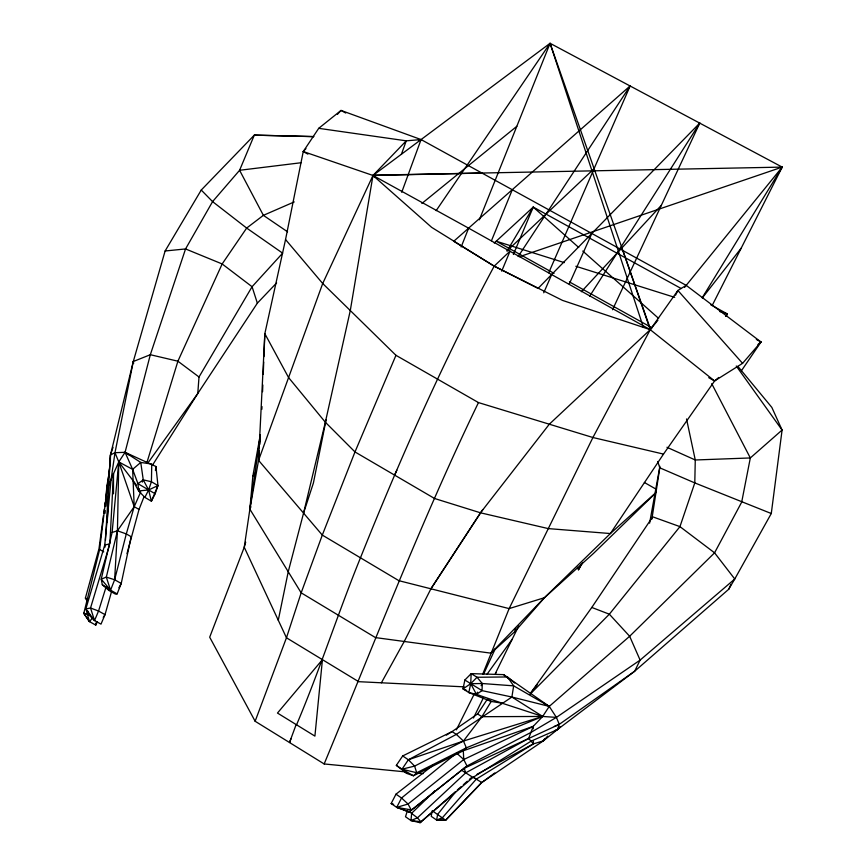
<?xml version="1.0" encoding="UTF-8"?>
<svg xmlns="http://www.w3.org/2000/svg" width="866" height="866" viewBox="0 0 866 866"><rect width="100%" height="100%" fill="white"/><g stroke="black" fill="none" stroke-linecap="round" stroke-linejoin="round"><path stroke-width="1.3" d="M110.328 465.551L110.469 454.964L133.288 361.512L165.114 250.988L201.248 190.044L254.312 135.128L313.752 136.579M109.906 464.945L110.469 454.964L113.035 447.311M737.897 366.383L771.833 407.399L782.085 430.045L771.281 513.527L734.758 579.008L640.115 660.108L556.405 717.394L542.679 716.453L502.128 703.203L491.206 701.438L468.82 692.562L470.703 683.675L471.191 673.629L477.036 677.266L482.286 683.523L482.037 690.624L476.441 694.359L468.82 692.562L463.007 688.903L464.869 680.027L471.191 673.629L503.633 674.625L549.25 706.396L556.405 717.394L559.284 724.344L557.336 729.648L543.339 740.863L481.756 782.518L445.503 820.351L436.626 820.048L431.214 816.324L432.004 811.821M107.297 522.166L108.705 485.036L109.419 482.568M261.868 409.282L261.976 406.576M262.56 391.724L262.82 384.98M263.242 374.177L263.719 362.031M263.935 356.63L264.834 333.681L285.542 239.546L303.252 151.539L318.72 128.33L341.031 110.426L421.071 139.567L686.208 285.369L760.998 341.994L741.437 370.713M404.541 771.79L324.155 763.953L255.134 721.259L209.691 637.203L244.244 547.236L249.873 509.186L258.555 460.344L264.834 333.681L288.584 377.576L325.345 422.229L354.984 451.944L434.548 498.491L480.478 512.802L548.319 528.606L610.378 533.543L656.32 492.234M105.771 506.307L106.821 486.367L108.64 476.159M313.633 136.644L254.312 135.128L239.59 170.288L212.581 201.616L185.551 248.943L150.327 354.714L125.072 452.312L118.772 461.935L113.489 473.767L109.863 543.87L104.743 545.05L85.864 608.928L87.26 613.204L94.535 620.543L100.997 624.137L105.024 614.644L111.627 591.316M105.457 540.33L110.469 454.964L114.994 452.691L125.072 452.312L155.945 466.503L157.958 485.566L155.166 493.772L151.398 501.187L144.871 497.398L138.647 490.946L137.965 483.683L132.628 469.35L118.772 461.935L112.115 532.428L101.225 579.17L102.307 584.691L108.899 590.428L110.556 590.19L114.637 579.744L117.44 530.793L118.772 461.935L114.994 452.691L133.288 361.512L150.327 354.714L177.898 361.198L199.007 376.991L197.773 393.51L152.589 465.031M105.067 547.074L105.219 544.378M105.046 513.267L105.23 510.572M105.49 506.534L106.821 486.367L107.925 484.278M654.447 494.205L593.513 553.396L544.465 597.702L509.132 608.603L398.912 580.696L322.304 535.091L258.555 460.344L259.335 450.97M259.897 444.269L260.233 440.253M260.32 434.764L252.85 476.159L249.873 509.186L301.173 592.831L375.465 637.592L490.979 653.17L514.805 631.66L544.465 597.702L610.378 533.543L663.508 454.098L714.602 380.953L718.726 377.489M104.743 545.05L111.086 479.418L114.994 452.691M455.289 791.795L420.118 822.7L410.971 820.546L411.664 813.25L434.981 790.68M109.506 468.842L99.644 549.466L83.807 613.334L89.436 621.593L95.769 625.111L97.393 621.691M108.921 473.637L110.307 461.058M155.425 470.509L155.945 466.503M103.411 515.714L98.984 548.784L85.388 598.081L87.228 601.177M103.758 513.073L104.299 509.1M104.645 506.458L105.176 502.486M105.533 499.834L106.063 495.872M106.594 491.899L106.951 489.258M107.308 486.605L107.839 482.643M260.265 436.183L249.873 509.186L250.934 506.729M657.77 461.524L659.784 467.824L651.871 519.145M736.262 366.015L782.085 430.045L750.324 457.952L741.686 502.139L714.569 552.822L629.647 636.261L549.25 706.396L542.679 716.453L533.175 726.401L463.299 750.779L413.461 775.774L406.804 773.425L402.008 769.192L408.373 759.763L456.36 734.39L511.893 697.022L513.657 685.85L507.444 676.952L477.036 677.266L470.703 683.675L463.007 688.903L466.677 690.429M401.716 192.295L421.071 139.567L406.262 140.833L372.975 175.462L350.286 310.548L325.345 422.229L303.555 513.105L288.237 571.744L278.278 620.24M432.199 810.695L445.633 820.21L436.626 820.048L437.633 814.419L455.126 792.412M649.608 523.161L659.903 466.298M514.805 631.66L515.725 627.796M126.988 553.645L139.025 509.446L143.951 496.943M108.899 590.428L115.449 594.108L117.137 593.892L121.229 583.467L114.637 579.744L126.295 533.921L134.208 506.664L140.703 491.996M245.695 542.181L244.244 547.236L286.462 637.787L358.665 681.683L464.144 686.846M87.975 611.212L87.249 613.767L89.436 621.593L92.814 617.696M109.473 545.147L90.529 608.008L94.535 620.543L98.551 611.028L106.15 586.737M146.765 463.083L177.898 361.198L222.161 263.957L246.669 228.072L263.383 215.342L294.224 201.919M326.125 419.685L313.405 483.012L303.555 513.105M407.496 810.37L405.505 816.757L410.971 820.546L420.952 821.78L472.966 777.43L531.053 741.177L557.336 729.648L634.659 671.247L728.728 589.248L734.758 579.008L714.569 552.822L679.951 526.636L652.672 516.818L591.792 607.456L530.674 692.995M401.413 154.235L406.262 140.833L318.72 128.33M258.555 460.344L322.704 283.507L372.975 175.462L550.072 43.3L782.193 167.106L712.491 304.897M296.15 724.561L289.515 742.53L291.019 738.763M410.971 820.546L417.434 817.85L465.67 772.873L528.671 738.449L533.175 726.401L463.743 759.525L408.07 804.027L396.693 807.372L391.151 803.54L395.989 794.176L433.184 765.176M255.134 721.259L286.462 637.787L301.173 592.831L322.304 535.091L354.984 451.944L395.957 355.309L322.704 283.507L285.542 239.546M482.784 674.019L509.132 608.603L592.918 437.514L650.236 329.675L677.883 290.456L686.208 285.369M296.497 724.95C319.781 669.97 337.989 613.096 360.462 557.801C400.276 458.46 443.565 360.505 494.183 266.143L431.647 227.357L372.975 175.462L303.252 151.539L305.947 148.606M461.145 246.983L468.668 228.072L630.156 85.907L548.719 272.758M479.353 219.812L550.072 43.3L650.518 329.329M491.466 240.726L512.336 189.632M155.166 493.772L137.965 483.683L143.258 479.861L151.42 481.756L157.958 485.566L148.616 489.961L138.647 490.946L139.567 488.738M142.338 482.081L143.258 479.861L140.747 462.444L125.072 452.312L132.628 469.35L134.208 506.664L117.44 530.793L106.323 577.113L110.556 590.19L117.137 593.892M501.695 271.166L510.063 251.097L494.183 266.143L453.73 241.289L468.625 228.169L650.236 329.675L714.602 380.953L742.573 363.341L760.998 341.994L756.321 339.418M154.202 494.508L151.398 501.187L148.616 489.961L143.258 479.861M154.668 493.393L157.958 485.566M513.386 254.463L533.24 207.082L681.152 288.508M324.155 763.953C374.383 642.983 421.406 520.628 478.465 402.582L592.918 437.514L663.508 454.098M113.489 493.804L113.489 473.767L108.705 485.036L106.821 486.367M543.729 292.795L551.815 274.305M569.287 284.005L591.868 233.365M728.728 589.248L730.958 584.344M483.661 673.986L495.309 648.602M394.604 475.12L396.845 470.27M612.522 309.757L699.793 123.048L538.089 288.389L494.183 266.143L562.532 300.405L650.236 329.675L657.9 320.236M494.789 772.948L481.756 782.518L473.345 777.376M675.567 295.187L677.883 290.456L742.573 363.341M473.453 718.011L483.509 697.574M518.647 626.107L495.33 673.521L496.066 672.85M456.36 729.876L474.471 693.558M144.871 497.398L148.616 489.961L151.42 481.756L151.756 464.057L140.747 462.444L132.628 469.35M482.773 509.554L430.922 588.804L404.227 641.479L381.386 682.798M577.427 567.306L578.477 569.806L581.497 563.842M726.065 316.306L727.299 313.903L710.737 304.789M111.811 476.939L113.489 473.767M502.128 703.203L476.441 694.359L477.61 692.194M481.117 685.699L482.286 683.523L513.657 685.85L549.25 706.396L511.893 697.022L482.037 690.624L464.869 680.027M118.902 587.743L121.229 583.467L131.167 536.704L126.295 533.921L117.44 530.793L112.115 532.428M578.477 569.806L582.526 562.835M725.946 316.242L727.299 313.903L719.603 311.489M199.007 376.991L252.071 286.722L282.652 253.164L246.669 228.072L212.581 201.616L201.248 190.044M507.021 251.064L533.24 207.082L578.726 247.47M702.218 297.763L782.193 167.106L373.343 175.181M589.594 296.334L699.793 123.048M477.058 774.258L533.413 743.883L543.339 740.863L544.746 738.644M430.922 588.804L480.478 512.802L549.315 424.21L650.236 329.675L622.849 250.523M103.238 617.371L105.024 614.644L98.551 611.028L90.529 608.008L85.864 608.928L94.535 620.543M518.128 256.574L630.156 85.907M276.611 282.944L257.354 303.154L197.773 393.51L148.324 462.379M477.588 713.952L487.439 699.078L491.206 701.438L481.907 716.691L463.451 741.036L414.608 766.107L402.008 769.192L396.336 765.36L402.69 755.942L452.052 731.597L477.588 713.952L481.907 716.691L542.679 716.453L511.893 697.022M436.139 210.676L550.072 43.3L643.351 327.229M486.941 674.354L512.163 639.303M725.719 316.047L727.299 313.903M252.85 476.159L255.232 472.998M530.75 693.071L537.342 684.584M702.348 297.861L741.166 248.217M684.573 287.371L782.193 167.106L519.578 256.682M533.38 741.393L533.413 743.883L476.289 779.129L442.374 817.753L436.626 820.048M560.064 726.65L557.336 729.648L555.203 730.352M543.339 740.863L547.669 736.132M337.437 114.334L341.031 110.426L345.75 113.024M581.389 291.723L661.343 205.307M445.503 820.351L481.842 782.355M490.979 653.17L544.465 597.702M530.046 694.24L609.35 614.2L679.951 526.636L694.792 482.914L695.268 459.987L686.532 418.971M454.498 754.741L401.553 798.008L396.693 807.372L409.001 812.048L466.98 765.966L530.923 732.441L556.405 717.394M507.13 250.815L594.054 168.751M494.259 243.021L533.24 207.082M457.291 790.03L461.318 786.501M463.321 784.737L467.337 781.197M469.35 779.432L471.364 777.668M757.902 344.592L760.998 341.994M421.861 203.478L516.818 126.317M463.981 768.402L559.284 724.344L634.659 671.247L640.115 660.108L629.647 636.261L609.35 614.2L591.792 607.456M446.358 735.137L452.052 731.597L456.36 734.39L463.451 741.036L466.363 747.834L463.299 750.779L463.743 759.525L466.98 765.966L409.001 812.048L402.917 809.364M554.337 726.412L559.284 724.344M408.373 759.763L463.451 741.036L542.679 716.453L466.363 747.834L416.708 772.753L413.461 775.774L402.008 769.192L416.708 772.753L414.608 766.107L408.373 759.763L402.69 755.942M301.151 162.732L239.59 170.288L263.383 215.342L287.577 231.817M418.397 139.837L421.071 139.567M165.114 250.988L185.551 248.943L222.161 263.957L252.071 286.722L257.354 303.154M374.632 177.487L372.975 175.462L481.94 173.038M482.286 683.523L470.703 683.675L476.441 694.359M416.6 772.959L423.301 773.609M89.436 621.593L83.807 613.334L89.382 614.752M564.296 262.625L496.229 241.213L554.056 273.364M575.847 266.263L674.69 297.352M114.637 579.744L106.323 577.113L101.225 579.17L110.556 590.19L102.307 584.691M401.672 808.963L396.693 807.372L411.155 809.862L408.07 804.027L401.553 798.008L395.989 794.176M391.151 803.54L393.651 804.341M771.281 513.527L694.792 482.914L659.784 467.824M87.802 599.142L85.388 598.081L86.827 599.185M666.961 447.278L695.268 459.987L750.324 457.952L711.722 383.66M372.975 175.462L468.625 228.169M569.406 281.894L652.022 327.824M303.252 151.539L307.895 154.137M708.724 377.673L714.602 380.953M543.653 703.279L549.25 706.396M83.807 613.334L85.485 614.265M417.823 821.412L420.118 822.7L420.952 821.78L417.434 817.85L408.546 811.096M644.369 482.47L655.995 489.117M395.957 355.309L478.465 402.582M139.025 509.446L134.208 506.664L118.772 461.935L136.492 485.133M99.644 549.466L103.725 551.869M461.459 770.145L472.966 777.43M125.072 452.312L129.467 455.115M473.291 777.192L476.289 779.129M406.804 773.425L396.336 765.36M87.26 613.204L90.096 615.401M503.633 674.625L508.732 678.738M507.444 676.952L514.664 683.036M582.775 251.053L658.615 318.385M456.577 753.041L463.743 759.525M528.671 738.449L533.413 743.883M133.332 481.377L138.647 490.946M464.317 768.543L465.67 772.873M133.288 361.512L133.667 363.309M95.715 623.055L95.769 625.111M533.175 726.401L533.207 728.912M322.433 659.654L314.91 736.111L277.477 713.054L322.433 659.654"/></g></svg>
